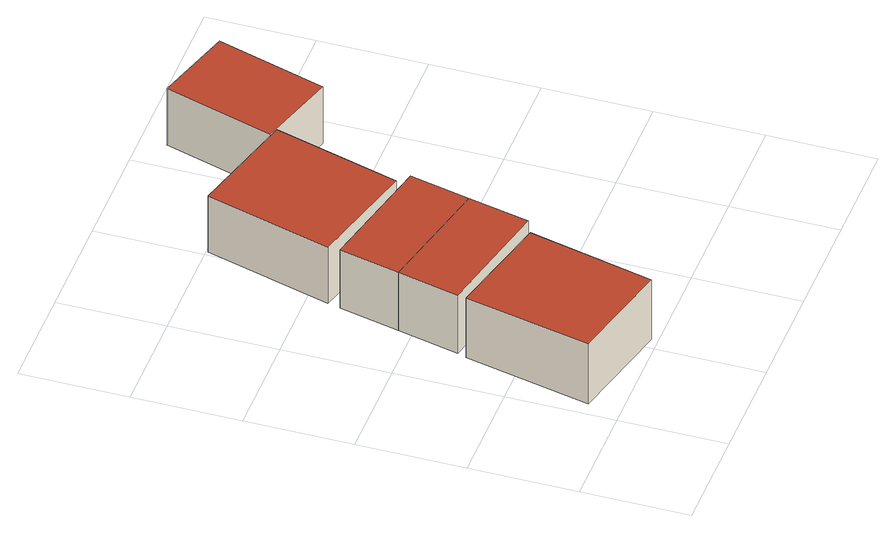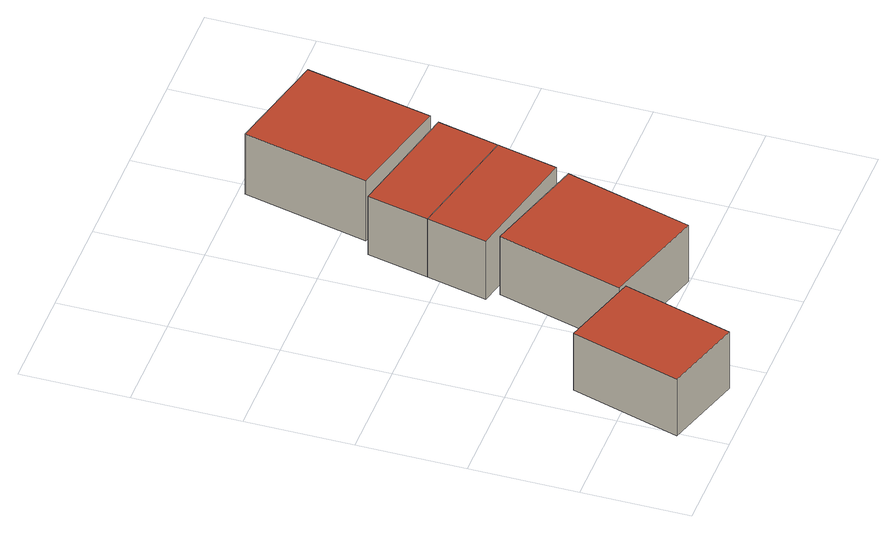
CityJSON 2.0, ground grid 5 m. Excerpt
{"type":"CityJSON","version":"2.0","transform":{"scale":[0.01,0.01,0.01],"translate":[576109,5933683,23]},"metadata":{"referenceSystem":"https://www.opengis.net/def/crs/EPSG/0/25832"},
"CityObjects":{
"building1":{"type":"Building","attributes":{"Grundfläche 2D":"47.484934","Grundhöhe NN":"23.574"},"geometry":[{"type":"Solid","lod":"3","boundaries":[[[[0,1,2,3]],[[4,5,6,7]],[[8,9,1,0]],[[9,10,2,1]],[[10,11,3,2]],[[11,8,0,3]],[[12,13,7,6]],[[13,14,4,7]],[[14,15,5,4]],[[15,12,6,5]],[[9,8,11,10]],[[15,14,13,12]]]],"semantics":{"surfaces":[{"type":"RoofSurface"},{"type":"WallSurface"},{"type":"GroundSurface"}],"values":[[0,0,1,1,1,1,1,1,1,1,2,2]]}}]},
"building2":{"type":"Building","attributes":{"Grundfläche 2D":"69.005549","Grundhöhe NN":"23.574"},"geometry":[{"type":"Solid","lod":"3","boundaries":[[[[1,0,16,17]],[[18,19,20,21]],[[22,23,24,25]],[[9,8,0,1]],[[8,26,16,0]],[[26,27,17,16]],[[27,9,1,17]],[[28,29,21,20]],[[29,30,18,21]],[[30,31,19,18]],[[31,28,20,19]],[[32,33,25,24]],[[33,34,22,25]],[[34,35,23,22]],[[35,32,24,23]],[[8,9,27,26]],[[31,30,29,28]],[[35,34,33,32]]]],"semantics":{"surfaces":[{"type":"RoofSurface"},{"type":"WallSurface"},{"type":"GroundSurface"}],"values":[[0,0,0,1,1,1,1,1,1,1,1,1,1,1,1,2,2,2]]}}]}
},
"vertices":[
[844,938,374],[281,1066,374],[216,780,374],[779,652,374],[559,33,384],[696,617,384],[199,738,384],[69,149,384],[844,938,57],[281,1066,57],[216,780,57],[779,652,57],[199,738,57],[69,149,57],[559,33,57],[696,617,57],
[908,1221,374],[346,1349,374],[524,1994,364],[357,1406,364],[856,1265,374],[1022,1853,374],[1516,2271,366],[1146,2382,366],[993,1871,366],[1363,1760,366],[908,1221,57],[346,1349,57],[856,1265,57],[1022,1853,57],[524,1994,57],[357,1406,57],[993,1871,57],[1363,1760,57],[1516,2271,57],[1146,2382,57]
]}
